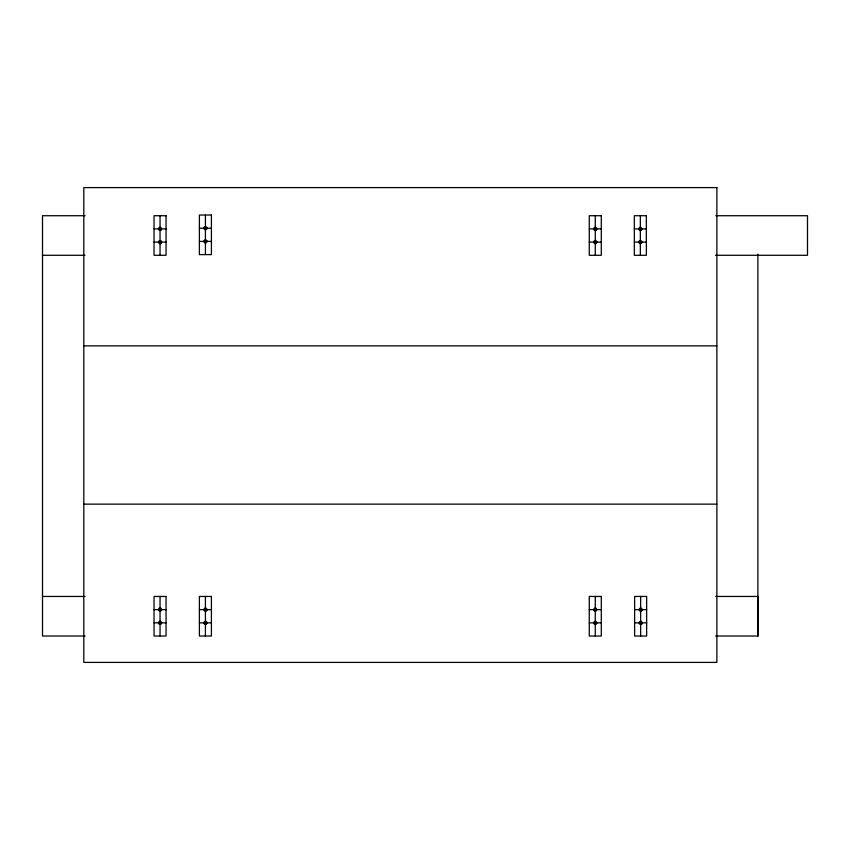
<?xml version="1.0" encoding="UTF-8"?>
<svg xmlns="http://www.w3.org/2000/svg" width="850" height="850" viewBox="0 0 850 850"><rect width="100%" height="100%" fill="white"/><g stroke="black" fill="none" stroke-linecap="round" stroke-linejoin="round"><path stroke-width="1.27" d="M205.413 228.225L206.89 227.811M205.413 241.411L206.89 240.996M640.337 228.905L641.814 228.491M640.337 242.091L641.814 241.687M158.567 610.056L160.044 609.641M158.567 623.241L160.044 622.838M593.799 610.056A1.583 1.53 -90 0 1 595.68 608.111A1.583 1.53 -90 0 1 596.36 610.768A1.583 1.53 -90 0 1 593.799 610.056L595.276 609.641M593.799 623.241L595.276 622.838M85.085 215.719L42.5 215.719L42.5 636.023L85.085 636.023M715.806 215.719L807.5 215.719L807.5 255.287L715.509 255.287M199.399 228.225L211.416 228.225M154.041 228.905L166.058 228.905M589.273 228.905L601.29 228.905M634.334 228.905L646.351 228.905M199.399 241.411L211.416 241.411M154.041 242.091L166.058 242.091M589.273 242.091L601.29 242.091M634.334 242.091L646.351 242.091M42.5 255.287L84.968 255.287M83.81 345.865L716.879 345.865M83.81 504.135L716.879 504.135M42.5 596.456L84.968 596.456M715.721 596.456L758.189 596.456L758.189 636.023L715.604 636.023M154.041 609.641L166.058 609.641M199.399 609.641L211.416 609.641M589.273 609.641L601.29 609.641M634.631 609.641L646.648 609.641M154.041 622.838L166.058 622.838M199.399 622.838L211.416 622.838M589.273 622.838L601.29 622.838M634.631 622.838L646.648 622.838M593.799 228.491L595.276 228.905M593.799 241.687L595.276 242.091M158.567 228.491L160.044 228.905M158.567 241.687L160.044 242.091M640.645 609.641L642.122 610.056M640.645 622.838L642.122 623.241M205.413 609.641L206.89 610.056M205.413 622.838L206.89 623.241M757.881 254.171L757.881 636.023M640.645 596.456L640.645 636.023M640.337 215.719L640.337 255.287M595.276 215.719L595.276 255.287M595.276 596.456L595.276 636.023M205.413 215.029L205.413 254.596M205.413 596.456L205.413 636.023M160.044 215.719L160.044 255.287M160.044 596.456L160.044 636.023M716.879 187.595L83.81 187.595L83.81 662.405L716.879 662.405L716.879 187.595M211.416 215.029L199.399 215.029L199.399 254.596L211.416 254.596L211.416 215.029M166.058 215.719L154.041 215.719L154.041 255.287L166.058 255.287L166.058 215.719M601.29 215.719L589.273 215.719L589.273 255.287L601.29 255.287L601.29 215.719M646.351 215.719L634.334 215.719L634.334 255.287L646.351 255.287L646.351 215.719M166.058 596.456L154.041 596.456L154.041 636.023L166.058 636.023L166.058 596.456M211.416 596.456L199.399 596.456L199.399 636.023L211.416 636.023L211.416 596.456M601.29 596.456L589.273 596.456L589.273 636.023L601.29 636.023L601.29 596.456M646.648 596.456L634.631 596.456L634.631 636.023L646.648 636.023L646.648 596.456M596.36 230.021A1.583 1.53 -90 0 0 595.68 227.375A1.583 1.53 -90 0 0 593.799 229.319A1.583 1.53 -90 0 0 596.36 230.021M596.36 243.217A1.583 1.53 -90 0 0 595.68 240.561A1.583 1.53 -90 0 0 593.799 242.505A1.583 1.53 -90 0 0 596.36 243.217M641.665 229.691A1.583 1.53 -90 0 0 640.337 227.322A1.583 1.53 -90 0 0 639.019 229.691A1.583 1.53 -90 0 0 641.665 229.691M641.665 242.887A1.583 1.53 -90 0 0 640.337 240.508A1.583 1.53 -90 0 0 639.019 242.887A1.583 1.53 -90 0 0 641.665 242.887M641.729 623.953A1.583 1.53 -90 0 0 641.038 621.308A1.583 1.53 -90 0 0 639.168 623.241A1.583 1.53 -90 0 0 641.729 623.953M641.729 610.768A1.583 1.53 -90 0 0 641.038 608.111A1.583 1.53 -90 0 0 639.168 610.056A1.583 1.53 -90 0 0 641.729 610.768M161.373 623.624A1.583 1.53 -90 0 0 160.044 621.254A1.583 1.53 -90 0 0 158.727 623.624A1.583 1.53 -90 0 0 161.373 623.624M161.373 610.438A1.583 1.53 -90 0 0 160.044 608.058A1.583 1.53 -90 0 0 158.727 610.438A1.583 1.53 -90 0 0 161.373 610.438M596.604 623.624A1.583 1.53 -90 0 0 595.276 621.254A1.583 1.53 -90 0 0 593.959 623.624A1.583 1.53 -90 0 0 596.604 623.624M161.373 229.691A1.583 1.53 -90 0 0 160.044 227.322A1.583 1.53 -90 0 0 158.727 229.691A1.583 1.53 -90 0 0 161.373 229.691M161.128 243.217A1.583 1.53 -90 0 0 160.438 240.561A1.583 1.53 -90 0 0 158.567 242.505A1.583 1.53 -90 0 0 161.128 243.217M206.486 229.341A1.583 1.53 -90 0 0 205.806 226.695A1.583 1.53 -90 0 0 203.936 228.629A1.583 1.53 -90 0 0 206.486 229.341M206.486 242.526A1.583 1.53 -90 0 0 205.806 239.881A1.583 1.53 -90 0 0 203.936 241.814A1.583 1.53 -90 0 0 206.486 242.526M206.486 623.953A1.583 1.53 -90 0 0 205.806 621.308A1.583 1.53 -90 0 0 203.936 623.241A1.583 1.53 -90 0 0 206.486 623.953M206.486 610.768A1.583 1.53 -90 0 0 205.806 608.111A1.583 1.53 -90 0 0 203.936 610.056A1.583 1.53 -90 0 0 206.486 610.768"/></g></svg>
